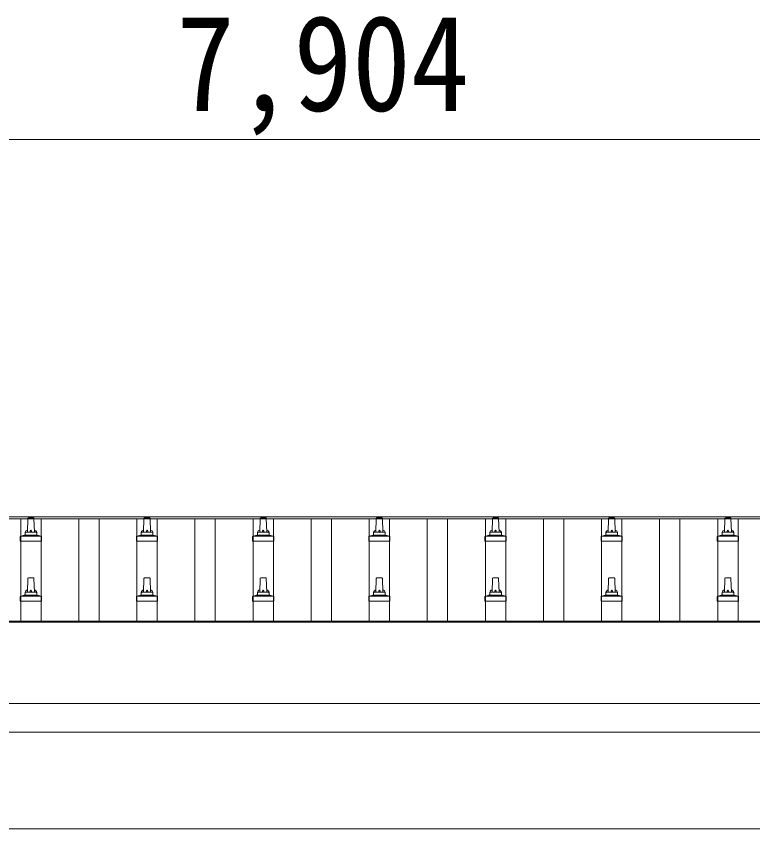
# Model space of a CAD drawing. Units: millimetres at full size, sheet at 1:50; details may follow other scales. Extents: x -14053 to 14053, y -9700 to 9700.
# Drawn here: x -5891 to -4623, y -2889 to -1489 of the extents above; entities that cross this region are included whole.
import ezdxf
from ezdxf.enums import TextEntityAlignment as Align

# ---------------------------------------------------------------- set-up
doc = ezdxf.new("R2010")
doc.units = ezdxf.units.MM
doc.header["$LTSCALE"] = 50
doc.layers.add('0-8_TABLE1', color=6, linetype='Continuous', lineweight=9)
doc.layers.add('0-F', color=7, linetype='Continuous', lineweight=9)
doc.styles.add('ＭＳ ゴシック', font='')
doc.styles.get('ＭＳ ゴシック').set_extended_font_data('MS Gothic')

msp = doc.modelspace()

# ---------------------------------------------------------------- linework, layer by layer
at = {"layer": '0-8_TABLE1'}
msp.add_line((-1414, -1701.25), (-9318, -1701.25), dxfattribs=at)
at = {"layer": '0-F', "color": 4}
for p, q in [((-9289, -2351.25), (-1443, -2351.25)), ((-9289, -2354.84), (-1443, -2354.84)), ((-5883.5, -2530.86), (-5883.5, -2354.84)), ((-5848.5, -2530.86), (-5848.5, -2354.84)), ((-5783.5, -2530.86), (-5783.5, -2354.84)), ((-5748.5, -2530.86), (-5748.5, -2354.84)), ((-5683.5, -2530.86), (-5683.5, -2354.84)), ((-5648.5, -2530.86), (-5648.5, -2354.84)), ((-5583.5, -2530.86), (-5583.5, -2354.84)), ((-5548.5, -2530.86), (-5548.5, -2354.84)), ((-5483.5, -2530.86), (-5483.5, -2354.84)), ((-5448.5, -2530.86), (-5448.5, -2354.84)), ((-5383.5, -2530.86), (-5383.5, -2354.84)), ((-5348.5, -2530.86), (-5348.5, -2354.84)), ((-5283.5, -2530.86), (-5283.5, -2354.84)), ((-5248.5, -2530.86), (-5248.5, -2354.84)), ((-5183.5, -2530.86), (-5183.5, -2354.84)), ((-5148.5, -2530.86), (-5148.5, -2354.84)), ((-5083.5, -2530.86), (-5083.5, -2354.84)), ((-5048.5, -2530.86), (-5048.5, -2354.84)), ((-4983.5, -2530.86), (-4983.5, -2354.84)), ((-4948.5, -2530.86), (-4948.5, -2354.84)), ((-4883.5, -2530.86), (-4883.5, -2354.84)), ((-4848.5, -2530.86), (-4848.5, -2354.84)), ((-4783.5, -2530.86), (-4783.5, -2354.84)), ((-4748.5, -2530.86), (-4748.5, -2354.84)), ((-4683.5, -2530.86), (-4683.5, -2354.84)), ((-4648.5, -2530.86), (-4648.5, -2354.84)), ((-9287, -2530.86), (-3290.5, -2530.86)), ((-9287, -2532.75), (-3290.5, -2532.75)), ((-3290.5, -2672.64), (-9287, -2672.64)), ((-9287, -2722.46), (-3290.5, -2722.46)), ((-9172.5, -2888.7), (-3283, -2888.7))]:
    msp.add_line(p, q, dxfattribs=at)
at = {"layer": '0-F', "color": 5, "lineweight": 5}
for p, q in [((-5872, -2377.77), (-5871.28, -2354.25)), ((-5870.28, -2353.27), (-5861.73, -2353.27)), ((-5860.73, -2354.25), (-5860, -2377.77)), ((-5672, -2377.77), (-5671.28, -2354.25)), ((-5670.28, -2353.27), (-5661.73, -2353.27)), ((-5660.73, -2354.25), (-5660, -2377.77)), ((-5472, -2377.77), (-5471.28, -2354.25)), ((-5470.28, -2353.27), (-5461.73, -2353.27)), ((-5460.73, -2354.25), (-5460, -2377.77)), ((-5272, -2377.77), (-5271.28, -2354.25)), ((-5270.28, -2353.27), (-5261.73, -2353.27)), ((-5260.73, -2354.25), (-5260, -2377.77)), ((-5072, -2377.77), (-5071.28, -2354.25)), ((-5070.28, -2353.27), (-5061.73, -2353.27)), ((-5060.73, -2354.25), (-5060, -2377.77)), ((-4872, -2377.77), (-4871.28, -2354.25)), ((-4870.28, -2353.27), (-4861.73, -2353.27)), ((-4860.73, -2354.25), (-4860, -2377.77)), ((-4672, -2377.77), (-4671.28, -2354.25)), ((-4670.28, -2353.27), (-4661.73, -2353.27)), ((-4660.73, -2354.25), (-4660, -2377.77)), ((-5876, -2381.98), (-5876, -2377.77)), ((-5875, -2377.77), (-5857, -2377.77)), ((-5856, -2381.98), (-5856, -2377.77)), ((-5676, -2381.98), (-5676, -2377.77)), ((-5675, -2377.77), (-5657, -2377.77)), ((-5656, -2381.98), (-5656, -2377.77)), ((-5476, -2381.98), (-5476, -2377.77)), ((-5475, -2377.77), (-5457, -2377.77)), ((-5456, -2381.98), (-5456, -2377.77)), ((-5276, -2381.98), (-5276, -2377.77)), ((-5275, -2377.77), (-5257, -2377.77)), ((-5256, -2381.98), (-5256, -2377.77)), ((-5076, -2381.98), (-5076, -2377.77)), ((-5075, -2377.77), (-5057, -2377.77)), ((-5056, -2381.98), (-5056, -2377.77)), ((-4876, -2381.98), (-4876, -2377.77)), ((-4875, -2377.77), (-4857, -2377.77)), ((-4856, -2381.98), (-4856, -2377.77)), ((-4676, -2381.98), (-4676, -2377.77)), ((-4675, -2377.77), (-4657, -2377.77)), ((-4656, -2381.98), (-4656, -2377.77)), ((-5884.25, -2393.27), (-5884.25, -2385.56)), ((-5847.75, -2393.27), (-5884.25, -2393.27)), ((-5883.87, -2384.77), (-5848.14, -2384.77)), ((-5883.49, -2384.59), (-5876.77, -2382.96)), ((-5876.39, -2382.77), (-5855.62, -2382.77)), ((-5848.52, -2384.59), (-5855.24, -2382.96)), ((-5847.75, -2393.27), (-5847.75, -2385.56)), ((-5684.25, -2393.27), (-5684.25, -2385.56)), ((-5647.75, -2393.27), (-5684.25, -2393.27)), ((-5683.87, -2384.77), (-5648.14, -2384.77)), ((-5683.49, -2384.59), (-5676.77, -2382.96)), ((-5676.39, -2382.77), (-5655.62, -2382.77)), ((-5648.52, -2384.59), (-5655.24, -2382.96)), ((-5647.75, -2393.27), (-5647.75, -2385.56)), ((-5484.25, -2393.27), (-5484.25, -2385.56)), ((-5447.75, -2393.27), (-5484.25, -2393.27)), ((-5483.87, -2384.77), (-5448.14, -2384.77)), ((-5483.49, -2384.59), (-5476.77, -2382.96)), ((-5476.39, -2382.77), (-5455.62, -2382.77)), ((-5448.52, -2384.59), (-5455.24, -2382.96)), ((-5447.75, -2393.27), (-5447.75, -2385.56)), ((-5284.25, -2393.27), (-5284.25, -2385.56)), ((-5247.75, -2393.27), (-5284.25, -2393.27)), ((-5283.87, -2384.77), (-5248.14, -2384.77)), ((-5283.49, -2384.59), (-5276.77, -2382.96)), ((-5276.39, -2382.77), (-5255.62, -2382.77)), ((-5248.52, -2384.59), (-5255.24, -2382.96)), ((-5247.75, -2393.27), (-5247.75, -2385.56)), ((-5084.25, -2393.27), (-5084.25, -2385.56)), ((-5047.75, -2393.27), (-5084.25, -2393.27)), ((-5083.87, -2384.77), (-5048.14, -2384.77)), ((-5083.49, -2384.59), (-5076.77, -2382.96)), ((-5076.39, -2382.77), (-5055.62, -2382.77)), ((-5048.52, -2384.59), (-5055.24, -2382.96)), ((-5047.75, -2393.27), (-5047.75, -2385.56)), ((-4884.25, -2393.27), (-4884.25, -2385.56)), ((-4847.75, -2393.27), (-4884.25, -2393.27)), ((-4883.87, -2384.77), (-4848.14, -2384.77)), ((-4883.49, -2384.59), (-4876.77, -2382.96)), ((-4876.39, -2382.77), (-4855.62, -2382.77)), ((-4848.52, -2384.59), (-4855.24, -2382.96)), ((-4847.75, -2393.27), (-4847.75, -2385.56)), ((-4684.25, -2393.27), (-4684.25, -2385.56)), ((-4647.75, -2393.27), (-4684.25, -2393.27)), ((-4683.87, -2384.77), (-4648.14, -2384.77)), ((-4683.49, -2384.59), (-4676.77, -2382.96)), ((-4676.39, -2382.77), (-4655.62, -2382.77)), ((-4648.52, -2384.59), (-4655.24, -2382.96)), ((-4647.75, -2393.27), (-4647.75, -2385.56)), ((-5872, -2481.1), (-5871.28, -2457.58)), ((-5870.28, -2456.6), (-5861.73, -2456.6)), ((-5860.73, -2457.58), (-5860, -2481.1)), ((-5672, -2481.1), (-5671.28, -2457.58)), ((-5670.28, -2456.6), (-5661.73, -2456.6)), ((-5660.73, -2457.58), (-5660, -2481.1)), ((-5472, -2481.1), (-5471.28, -2457.58)), ((-5470.28, -2456.6), (-5461.73, -2456.6)), ((-5460.73, -2457.58), (-5460, -2481.1)), ((-5272, -2481.1), (-5271.28, -2457.58)), ((-5270.28, -2456.6), (-5261.73, -2456.6)), ((-5260.73, -2457.58), (-5260, -2481.1)), ((-5072, -2481.1), (-5071.28, -2457.58)), ((-5070.28, -2456.6), (-5061.73, -2456.6)), ((-5060.73, -2457.58), (-5060, -2481.1)), ((-4872, -2481.1), (-4871.28, -2457.58)), ((-4870.28, -2456.6), (-4861.73, -2456.6)), ((-4860.73, -2457.58), (-4860, -2481.1)), ((-4672, -2481.1), (-4671.28, -2457.58)), ((-4670.28, -2456.6), (-4661.73, -2456.6)), ((-4660.73, -2457.58), (-4660, -2481.1)), ((-5884.25, -2496.6), (-5884.25, -2488.89)), ((-5883.87, -2488.1), (-5848.14, -2488.1)), ((-5883.49, -2487.92), (-5876.77, -2486.29)), ((-5876.39, -2486.1), (-5855.62, -2486.1)), ((-5876, -2485.32), (-5876, -2481.1)), ((-5875, -2481.1), (-5857, -2481.1)), ((-5856, -2485.32), (-5856, -2481.1)), ((-5848.52, -2487.92), (-5855.24, -2486.29)), ((-5847.75, -2496.6), (-5847.75, -2488.89)), ((-5684.25, -2496.6), (-5684.25, -2488.89)), ((-5683.87, -2488.1), (-5648.14, -2488.1)), ((-5683.49, -2487.92), (-5676.77, -2486.29)), ((-5676.39, -2486.1), (-5655.62, -2486.1)), ((-5676, -2485.32), (-5676, -2481.1)), ((-5675, -2481.1), (-5657, -2481.1)), ((-5656, -2485.32), (-5656, -2481.1)), ((-5648.52, -2487.92), (-5655.24, -2486.29)), ((-5647.75, -2496.6), (-5647.75, -2488.89)), ((-5484.25, -2496.6), (-5484.25, -2488.89)), ((-5483.87, -2488.1), (-5448.14, -2488.1)), ((-5483.49, -2487.92), (-5476.77, -2486.29)), ((-5476.39, -2486.1), (-5455.62, -2486.1)), ((-5476, -2485.32), (-5476, -2481.1)), ((-5475, -2481.1), (-5457, -2481.1)), ((-5456, -2485.32), (-5456, -2481.1)), ((-5448.52, -2487.92), (-5455.24, -2486.29)), ((-5447.75, -2496.6), (-5447.75, -2488.89)), ((-5284.25, -2496.6), (-5284.25, -2488.89)), ((-5283.87, -2488.1), (-5248.14, -2488.1)), ((-5283.49, -2487.92), (-5276.77, -2486.29)), ((-5276.39, -2486.1), (-5255.62, -2486.1)), ((-5276, -2485.32), (-5276, -2481.1)), ((-5275, -2481.1), (-5257, -2481.1)), ((-5256, -2485.32), (-5256, -2481.1)), ((-5248.52, -2487.92), (-5255.24, -2486.29)), ((-5247.75, -2496.6), (-5247.75, -2488.89)), ((-5084.25, -2496.6), (-5084.25, -2488.89)), ((-5083.87, -2488.1), (-5048.14, -2488.1)), ((-5083.49, -2487.92), (-5076.77, -2486.29)), ((-5076.39, -2486.1), (-5055.62, -2486.1)), ((-5076, -2485.32), (-5076, -2481.1)), ((-5075, -2481.1), (-5057, -2481.1)), ((-5056, -2485.32), (-5056, -2481.1)), ((-5048.52, -2487.92), (-5055.24, -2486.29)), ((-5047.75, -2496.6), (-5047.75, -2488.89)), ((-4884.25, -2496.6), (-4884.25, -2488.89)), ((-4883.87, -2488.1), (-4848.14, -2488.1)), ((-4883.49, -2487.92), (-4876.77, -2486.29)), ((-4876.39, -2486.1), (-4855.62, -2486.1)), ((-4876, -2485.32), (-4876, -2481.1)), ((-4875, -2481.1), (-4857, -2481.1)), ((-4856, -2485.32), (-4856, -2481.1)), ((-4848.52, -2487.92), (-4855.24, -2486.29)), ((-4847.75, -2496.6), (-4847.75, -2488.89)), ((-4684.25, -2496.6), (-4684.25, -2488.89)), ((-4683.87, -2488.1), (-4648.14, -2488.1)), ((-4683.49, -2487.92), (-4676.77, -2486.29)), ((-4676.39, -2486.1), (-4655.62, -2486.1)), ((-4676, -2485.32), (-4676, -2481.1)), ((-4675, -2481.1), (-4657, -2481.1)), ((-4656, -2485.32), (-4656, -2481.1)), ((-4648.52, -2487.92), (-4655.24, -2486.29)), ((-4647.75, -2496.6), (-4647.75, -2488.89)), ((-5847.75, -2496.6), (-5884.25, -2496.6)), ((-5647.75, -2496.6), (-5684.25, -2496.6)), ((-5447.75, -2496.6), (-5484.25, -2496.6)), ((-5247.75, -2496.6), (-5284.25, -2496.6)), ((-5047.75, -2496.6), (-5084.25, -2496.6)), ((-4847.75, -2496.6), (-4884.25, -2496.6)), ((-4647.75, -2496.6), (-4684.25, -2496.6))]:
    msp.add_line(p, q, dxfattribs=at)
for centre, radius, start, end in [((-5870.28, -2354.27), 1, 90, 178.60509), ((-5861.73, -2354.27), 1, 1.39491, 90), ((-5670.28, -2354.27), 1, 90, 178.60509), ((-5661.73, -2354.27), 1, 1.39491, 90), ((-5470.28, -2354.27), 1, 90, 178.60509), ((-5461.73, -2354.27), 1, 1.39491, 90), ((-5270.28, -2354.27), 1, 90, 178.60509), ((-5261.73, -2354.27), 1, 1.39491, 90), ((-5070.28, -2354.27), 1, 90, 178.60509), ((-5061.73, -2354.27), 1, 1.39491, 90), ((-4870.28, -2354.27), 1, 90, 178.60509), ((-4861.73, -2354.27), 1, 1.39491, 90), ((-4670.28, -2354.27), 1, 90, 178.60509), ((-4661.73, -2354.27), 1, 1.39491, 90), ((-5871.92, -2378.4), 4.13, 90, 171.17633), ((-5875, -2378.77), 1, 90, 180), ((-5862.67, -2377.77), 4.83, 133.60282, 180), ((-5869.34, -2377.77), 4.83, 0, 46.39718), ((-5860.09, -2378.4), 4.13, 8.82367, 90), ((-5857, -2378.77), 1, 0, 90), ((-5671.92, -2378.4), 4.13, 90, 171.17633), ((-5675, -2378.77), 1, 90, 180), ((-5662.67, -2377.77), 4.83, 133.60282, 180), ((-5669.34, -2377.77), 4.83, 0, 46.39718), ((-5660.09, -2378.4), 4.13, 8.82367, 90), ((-5657, -2378.77), 1, 0, 90), ((-5471.92, -2378.4), 4.13, 90, 171.17633), ((-5475, -2378.77), 1, 90, 180), ((-5462.67, -2377.77), 4.83, 133.60282, 180), ((-5469.34, -2377.77), 4.83, 0, 46.39718), ((-5460.09, -2378.4), 4.13, 8.82367, 90), ((-5457, -2378.77), 1, 0, 90), ((-5271.92, -2378.4), 4.13, 90, 171.17633), ((-5275, -2378.77), 1, 90, 180), ((-5262.67, -2377.77), 4.83, 133.60282, 180), ((-5269.34, -2377.77), 4.83, 0, 46.39718), ((-5260.09, -2378.4), 4.13, 8.82367, 90), ((-5257, -2378.77), 1, 0, 90), ((-5071.92, -2378.4), 4.13, 90, 171.17633), ((-5075, -2378.77), 1, 90, 180), ((-5062.67, -2377.77), 4.83, 133.60282, 180), ((-5069.34, -2377.77), 4.83, 0, 46.39718), ((-5060.09, -2378.4), 4.13, 8.82367, 90), ((-5057, -2378.77), 1, 0, 90), ((-4871.92, -2378.4), 4.13, 90, 171.17633), ((-4875, -2378.77), 1, 90, 180), ((-4862.67, -2377.77), 4.83, 133.60282, 180), ((-4869.34, -2377.77), 4.83, 0, 46.39718), ((-4860.09, -2378.4), 4.13, 8.82367, 90), ((-4857, -2378.77), 1, 0, 90), ((-4671.92, -2378.4), 4.13, 90, 171.17633), ((-4675, -2378.77), 1, 90, 180), ((-4662.67, -2377.77), 4.83, 133.60282, 180), ((-4669.34, -2377.77), 4.83, 0, 46.39718), ((-4660.09, -2378.4), 4.13, 8.82367, 90), ((-4657, -2378.77), 1, 0, 90), ((-5883.25, -2385.56), 1, 103.62699, 180), ((-5877, -2381.98), 1, 283.62699, 0), ((-5855, -2381.98), 1, 180, 256.37301), ((-5848.75, -2385.56), 1, 0, 76.37301), ((-5683.25, -2385.56), 1, 103.62699, 180), ((-5677, -2381.98), 1, 283.62699, 0), ((-5655, -2381.98), 1, 180, 256.37301), ((-5648.75, -2385.56), 1, 0, 76.37301), ((-5483.25, -2385.56), 1, 103.62699, 180), ((-5477, -2381.98), 1, 283.62699, 0), ((-5455, -2381.98), 1, 180, 256.37301), ((-5448.75, -2385.56), 1, 0, 76.37301), ((-5283.25, -2385.56), 1, 103.62699, 180), ((-5277, -2381.98), 1, 283.62699, 0), ((-5255, -2381.98), 1, 180, 256.37301), ((-5248.75, -2385.56), 1, 0, 76.37301), ((-5083.25, -2385.56), 1, 103.62699, 180), ((-5077, -2381.98), 1, 283.62699, 0), ((-5055, -2381.98), 1, 180, 256.37301), ((-5048.75, -2385.56), 1, 0, 76.37301), ((-4883.25, -2385.56), 1, 103.62699, 180), ((-4877, -2381.98), 1, 283.62699, 0), ((-4855, -2381.98), 1, 180, 256.37301), ((-4848.75, -2385.56), 1, 0, 76.37301), ((-4683.25, -2385.56), 1, 103.62699, 180), ((-4677, -2381.98), 1, 283.62699, 0), ((-4655, -2381.98), 1, 180, 256.37301), ((-4648.75, -2385.56), 1, 0, 76.37301), ((-5870.28, -2457.6), 1, 90, 178.60509), ((-5861.73, -2457.6), 1, 1.39491, 90), ((-5670.28, -2457.6), 1, 90, 178.60509), ((-5661.73, -2457.6), 1, 1.39491, 90), ((-5470.28, -2457.6), 1, 90, 178.60509), ((-5461.73, -2457.6), 1, 1.39491, 90), ((-5270.28, -2457.6), 1, 90, 178.60509), ((-5261.73, -2457.6), 1, 1.39491, 90), ((-5070.28, -2457.6), 1, 90, 178.60509), ((-5061.73, -2457.6), 1, 1.39491, 90), ((-4870.28, -2457.6), 1, 90, 178.60509), ((-4861.73, -2457.6), 1, 1.39491, 90), ((-4670.28, -2457.6), 1, 90, 178.60509), ((-4661.73, -2457.6), 1, 1.39491, 90), ((-5871.92, -2481.74), 4.13, 90, 171.17633), ((-5862.67, -2481.1), 4.83, 133.60282, 180), ((-5869.34, -2481.1), 4.83, 0, 46.39718), ((-5860.09, -2481.74), 4.13, 8.82367, 90), ((-5671.92, -2481.74), 4.13, 90, 171.17633), ((-5662.67, -2481.1), 4.83, 133.60282, 180), ((-5669.34, -2481.1), 4.83, 0, 46.39718), ((-5660.09, -2481.74), 4.13, 8.82367, 90), ((-5471.92, -2481.74), 4.13, 90, 171.17633), ((-5462.67, -2481.1), 4.83, 133.60282, 180), ((-5469.34, -2481.1), 4.83, 0, 46.39718), ((-5460.09, -2481.74), 4.13, 8.82367, 90), ((-5271.92, -2481.74), 4.13, 90, 171.17633), ((-5262.67, -2481.1), 4.83, 133.60282, 180), ((-5269.34, -2481.1), 4.83, 0, 46.39718), ((-5260.09, -2481.74), 4.13, 8.82367, 90), ((-5071.92, -2481.74), 4.13, 90, 171.17633), ((-5062.67, -2481.1), 4.83, 133.60282, 180), ((-5069.34, -2481.1), 4.83, 0, 46.39718), ((-5060.09, -2481.74), 4.13, 8.82367, 90), ((-4871.92, -2481.74), 4.13, 90, 171.17633), ((-4862.67, -2481.1), 4.83, 133.60282, 180), ((-4869.34, -2481.1), 4.83, 0, 46.39718), ((-4860.09, -2481.74), 4.13, 8.82367, 90), ((-4671.92, -2481.74), 4.13, 90, 171.17633), ((-4662.67, -2481.1), 4.83, 133.60282, 180), ((-4669.34, -2481.1), 4.83, 0, 46.39718), ((-4660.09, -2481.74), 4.13, 8.82367, 90), ((-5883.25, -2488.89), 1, 103.62699, 180), ((-5877, -2485.32), 1, 283.62699, 0), ((-5875, -2482.1), 1, 90, 180), ((-5857, -2482.1), 1, 0, 90), ((-5855, -2485.32), 1, 180, 256.37301), ((-5848.75, -2488.89), 1, 0, 76.37301), ((-5683.25, -2488.89), 1, 103.62699, 180), ((-5677, -2485.32), 1, 283.62699, 0), ((-5675, -2482.1), 1, 90, 180), ((-5657, -2482.1), 1, 0, 90), ((-5655, -2485.32), 1, 180, 256.37301), ((-5648.75, -2488.89), 1, 0, 76.37301), ((-5483.25, -2488.89), 1, 103.62699, 180), ((-5477, -2485.32), 1, 283.62699, 0), ((-5475, -2482.1), 1, 90, 180), ((-5457, -2482.1), 1, 0, 90), ((-5455, -2485.32), 1, 180, 256.37301), ((-5448.75, -2488.89), 1, 0, 76.37301), ((-5283.25, -2488.89), 1, 103.62699, 180), ((-5277, -2485.32), 1, 283.62699, 0), ((-5275, -2482.1), 1, 90, 180), ((-5257, -2482.1), 1, 0, 90), ((-5255, -2485.32), 1, 180, 256.37301), ((-5248.75, -2488.89), 1, 0, 76.37301), ((-5083.25, -2488.89), 1, 103.62699, 180), ((-5077, -2485.32), 1, 283.62699, 0), ((-5075, -2482.1), 1, 90, 180), ((-5057, -2482.1), 1, 0, 90), ((-5055, -2485.32), 1, 180, 256.37301), ((-5048.75, -2488.89), 1, 0, 76.37301), ((-4883.25, -2488.89), 1, 103.62699, 180), ((-4877, -2485.32), 1, 283.62699, 0), ((-4875, -2482.1), 1, 90, 180), ((-4857, -2482.1), 1, 0, 90), ((-4855, -2485.32), 1, 180, 256.37301), ((-4848.75, -2488.89), 1, 0, 76.37301), ((-4683.25, -2488.89), 1, 103.62699, 180), ((-4677, -2485.32), 1, 283.62699, 0), ((-4675, -2482.1), 1, 90, 180), ((-4657, -2482.1), 1, 0, 90), ((-4655, -2485.32), 1, 180, 256.37301), ((-4648.75, -2488.89), 1, 0, 76.37301)]:
    msp.add_arc(centre, radius, start, end, dxfattribs=at)

# ---------------------------------------------------------------- texts
at = {"layer": '0-F', "style": 'ＭＳ ゴシック', "width": 0.9}
msp.add_text('7,904', height=165, dxfattribs=at).set_placement((-5616, -1701.25), align=Align.BOTTOM_LEFT)

doc.saveas('drawing.dxf')
